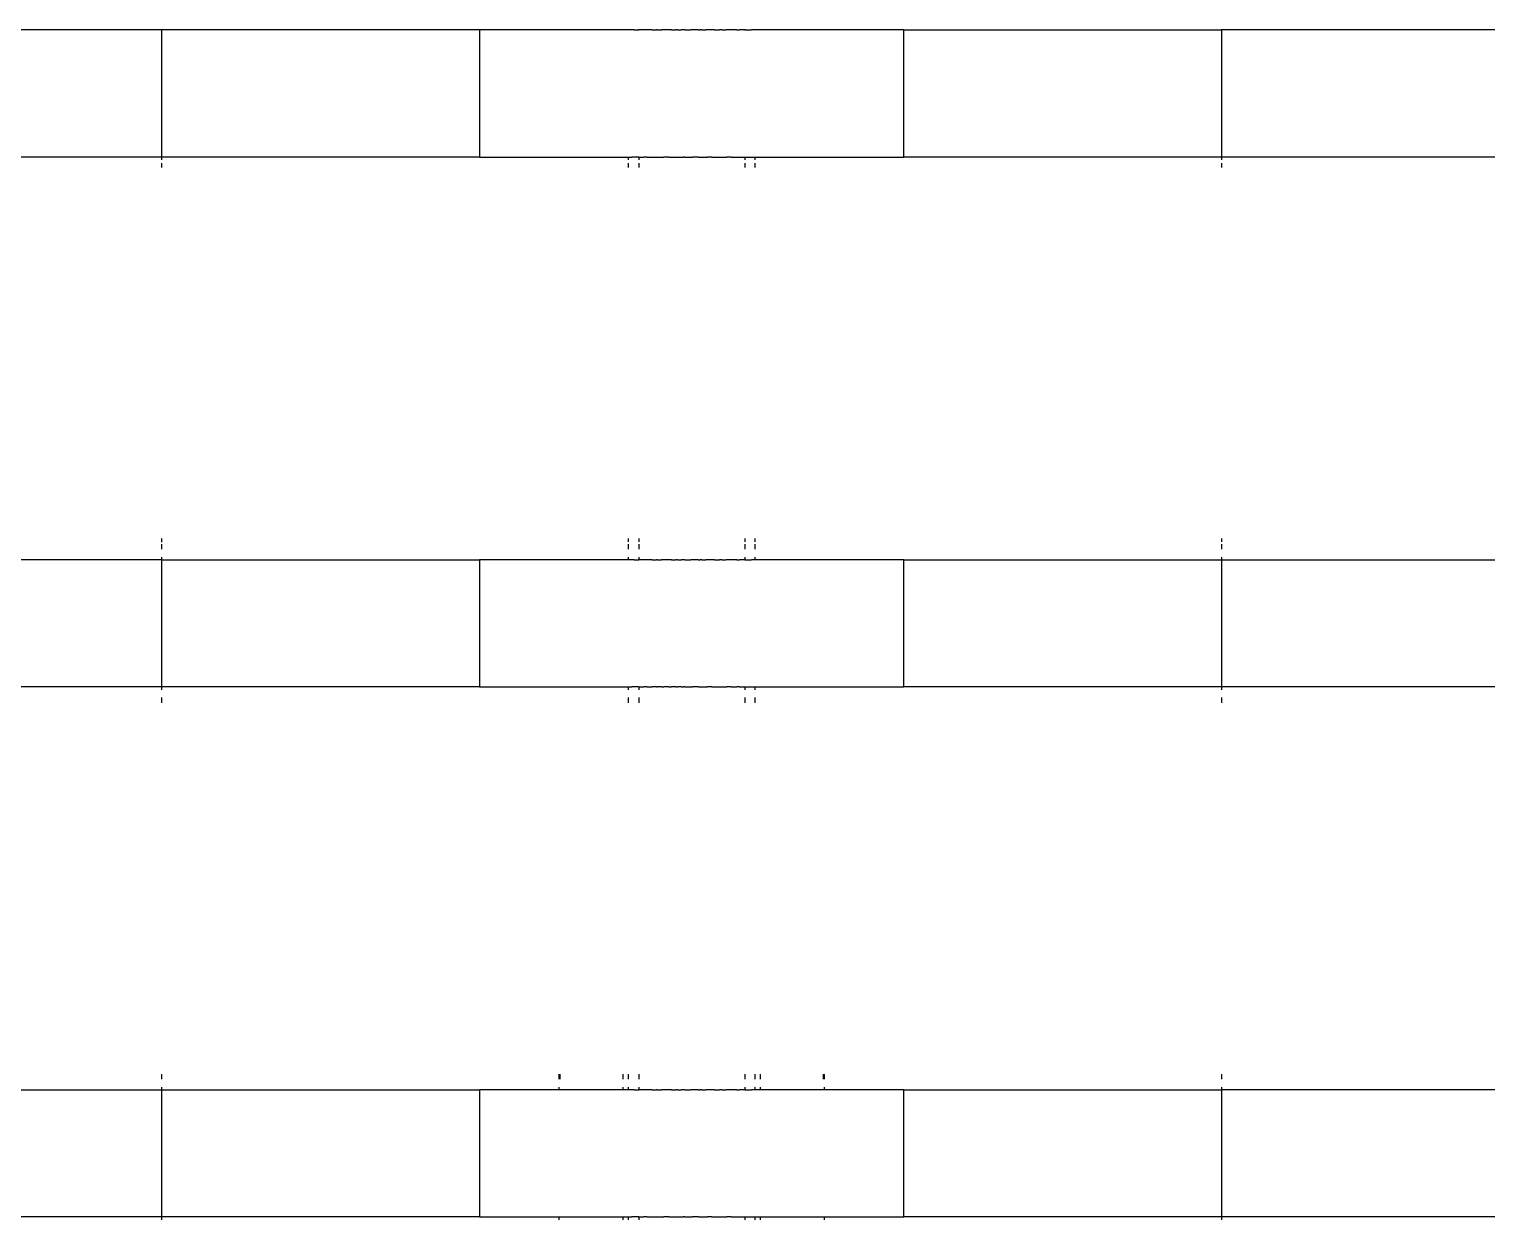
# Model space of a CAD drawing. Header units: millimetres. Extents: x 21 to 5427, y 20 to 4028.
# Drawn here: x 1392.9 to 1530.4, y 2822.3 to 2934.7 of the extents above; entities that cross this region are included whole.
import ezdxf

# ---------------------------------------------------------------- set-up
doc = ezdxf.new("R2010")
doc.units = ezdxf.units.MM

msp = doc.modelspace()

# ---------------------------------------------------------------- linework, layer by layer
for p, q in [((1405.38, 2934.59), (1365.38, 2934.59)), ((1405.38, 2934.65), (1405.38, 2934.62)), ((1405.38, 2934.62), (1405.38, 2934.59)), ((1405.38, 2934.59), (1405.38, 2922.59)), ((1435.38, 2934.59), (1405.38, 2934.59)), ((1435.38, 2934.59), (1435.38, 2922.59)), ((1435.47, 2934.59), (1435.38, 2934.59)), ((1435.59, 2934.59), (1435.47, 2934.59)), ((1435.74, 2934.59), (1435.59, 2934.59)), ((1435.95, 2934.59), (1435.74, 2934.59)), ((1436.19, 2934.59), (1435.95, 2934.59)), ((1436.48, 2934.59), (1436.19, 2934.59)), ((1436.82, 2934.59), (1436.48, 2934.59)), ((1437.19, 2934.59), (1436.82, 2934.59)), ((1437.61, 2934.59), (1437.19, 2934.59)), ((1438.06, 2934.59), (1437.61, 2934.59)), ((1438.56, 2934.59), (1438.06, 2934.59)), ((1439.09, 2934.59), (1438.56, 2934.59)), ((1439.66, 2934.59), (1439.09, 2934.59)), ((1440.27, 2934.59), (1439.66, 2934.59)), ((1440.91, 2934.59), (1440.27, 2934.59)), ((1441.58, 2934.59), (1440.91, 2934.59)), ((1442.29, 2934.59), (1441.58, 2934.59)), ((1443.02, 2934.59), (1442.29, 2934.59)), ((1443.78, 2934.59), (1443.02, 2934.59)), ((1444.57, 2934.59), (1443.78, 2934.59)), ((1445.38, 2934.59), (1444.57, 2934.59)), ((1446.22, 2934.59), (1445.38, 2934.59)), ((1447.07, 2934.59), (1446.22, 2934.59)), ((1447.95, 2934.59), (1447.07, 2934.59)), ((1448.84, 2934.59), (1447.95, 2934.59)), ((1449.38, 2934.59), (1448.84, 2934.59)), ((1449.38, 2934.59), (1449.38, 2934.65)), ((1449.75, 2934.59), (1449.38, 2934.59)), ((1449.97, 2934.59), (1449.75, 2934.59)), ((1449.97, 2934.59), (1450.38, 2934.59)), ((1450.38, 2934.65), (1450.38, 2934.59)), ((1450.43, 2934.59), (1450.38, 2934.59)), ((1450.57, 2934.59), (1450.43, 2934.59)), ((1450.61, 2934.59), (1450.57, 2934.59)), ((1450.66, 2934.59), (1450.61, 2934.59)), ((1450.8, 2934.59), (1450.66, 2934.59)), ((1450.87, 2934.59), (1450.8, 2934.59)), ((1451.14, 2934.59), (1450.87, 2934.59)), ((1451.24, 2934.59), (1451.14, 2934.59)), ((1451.56, 2934.59), (1451.24, 2934.59)), ((1451.58, 2934.59), (1451.56, 2934.59)), ((1451.65, 2934.59), (1451.58, 2934.59)), ((1451.65, 2934.59), (1452.05, 2934.59)), ((1452.16, 2934.59), (1452.05, 2934.59)), ((1452.16, 2934.59), (1452.54, 2934.59)), ((1452.62, 2934.59), (1452.54, 2934.59)), ((1452.74, 2934.59), (1452.62, 2934.59)), ((1453.22, 2934.59), (1452.74, 2934.59)), ((1453.37, 2934.59), (1453.22, 2934.59)), ((1453.48, 2934.59), (1453.37, 2934.59)), ((1453.48, 2934.59), (1453.9, 2934.59)), ((1454.05, 2934.59), (1453.9, 2934.59)), ((1454.05, 2934.59), (1454.43, 2934.59)), ((1454.6, 2934.59), (1454.43, 2934.59)), ((1454.74, 2934.59), (1454.6, 2934.59)), ((1454.74, 2934.59), (1455.31, 2934.59)), ((1455.38, 2934.59), (1455.31, 2934.59)), ((1455.46, 2934.59), (1455.38, 2934.59)), ((1456.02, 2934.59), (1455.46, 2934.59)), ((1456.02, 2934.59), (1456.17, 2934.59)), ((1456.33, 2934.59), (1456.17, 2934.59)), ((1456.33, 2934.59), (1456.72, 2934.59)), ((1456.86, 2934.59), (1456.72, 2934.59)), ((1457.28, 2934.59), (1456.86, 2934.59)), ((1457.39, 2934.59), (1457.28, 2934.59)), ((1457.54, 2934.59), (1457.39, 2934.59)), ((1457.54, 2934.59), (1458.02, 2934.59)), ((1458.15, 2934.59), (1458.02, 2934.59)), ((1458.23, 2934.59), (1458.15, 2934.59)), ((1458.23, 2934.59), (1458.6, 2934.59)), ((1458.71, 2934.59), (1458.6, 2934.59)), ((1459.11, 2934.59), (1458.71, 2934.59)), ((1459.18, 2934.59), (1459.11, 2934.59)), ((1459.21, 2934.59), (1459.18, 2934.59)), ((1459.53, 2934.59), (1459.21, 2934.59)), ((1459.63, 2934.59), (1459.53, 2934.59)), ((1459.63, 2934.59), (1459.9, 2934.59)), ((1459.96, 2934.59), (1459.9, 2934.59)), ((1460.1, 2934.59), (1459.96, 2934.59)), ((1460.16, 2934.59), (1460.1, 2934.59)), ((1460.2, 2934.59), (1460.16, 2934.59)), ((1460.34, 2934.59), (1460.2, 2934.59)), ((1460.38, 2934.59), (1460.34, 2934.59)), ((1460.38, 2934.65), (1460.38, 2934.59)), ((1460.38, 2934.59), (1460.79, 2934.59)), ((1460.79, 2934.59), (1461.02, 2934.59)), ((1461.38, 2934.59), (1461.02, 2934.59)), ((1461.38, 2934.65), (1461.38, 2934.59)), ((1461.92, 2934.59), (1461.38, 2934.59)), ((1462.82, 2934.59), (1461.92, 2934.59)), ((1463.69, 2934.59), (1462.82, 2934.59)), ((1464.55, 2934.59), (1463.69, 2934.59)), ((1465.38, 2934.59), (1464.55, 2934.59)), ((1466.2, 2934.59), (1465.38, 2934.59)), ((1466.98, 2934.59), (1466.2, 2934.59)), ((1467.75, 2934.59), (1466.98, 2934.59)), ((1468.48, 2934.59), (1467.75, 2934.59)), ((1469.18, 2934.59), (1468.48, 2934.59)), ((1469.86, 2934.59), (1469.18, 2934.59)), ((1470.5, 2934.59), (1469.86, 2934.59)), ((1471.1, 2934.59), (1470.5, 2934.59)), ((1471.67, 2934.59), (1471.1, 2934.59)), ((1472.21, 2934.59), (1471.67, 2934.59)), ((1472.7, 2934.59), (1472.21, 2934.59)), ((1473.16, 2934.59), (1472.7, 2934.59)), ((1473.58, 2934.59), (1473.16, 2934.59)), ((1473.95, 2934.59), (1473.58, 2934.59)), ((1474.28, 2934.59), (1473.95, 2934.59)), ((1474.57, 2934.59), (1474.28, 2934.59)), ((1474.82, 2934.59), (1474.57, 2934.59)), ((1475.02, 2934.59), (1474.82, 2934.59)), ((1475.18, 2934.59), (1475.02, 2934.59)), ((1475.29, 2934.59), (1475.18, 2934.59)), ((1475.38, 2934.59), (1475.29, 2934.59)), ((1475.38, 2922.59), (1475.38, 2934.59)), ((1475.38, 2934.59), (1505.38, 2934.59)), ((1505.38, 2934.59), (1505.38, 2934.65)), ((1505.38, 2922.59), (1505.38, 2934.59)), ((1545.38, 2934.59), (1505.38, 2934.59)), ((1405.38, 2922.59), (1365.38, 2922.59)), ((1405.38, 2922.59), (1405.38, 2922.55)), ((1435.38, 2922.59), (1405.38, 2922.59)), ((1405.38, 2922.55), (1405.38, 2922.32)), ((1405.38, 2922), (1405.38, 2921.59)), ((1435.38, 2922.59), (1435.47, 2922.59)), ((1435.47, 2922.59), (1435.59, 2922.59)), ((1435.59, 2922.59), (1435.74, 2922.59)), ((1435.74, 2922.59), (1435.95, 2922.59)), ((1435.95, 2922.59), (1436.19, 2922.59)), ((1436.19, 2922.59), (1436.48, 2922.59)), ((1436.48, 2922.59), (1436.82, 2922.59)), ((1436.82, 2922.59), (1437.19, 2922.59)), ((1437.19, 2922.59), (1437.61, 2922.59)), ((1437.61, 2922.59), (1438.06, 2922.59)), ((1438.06, 2922.59), (1438.56, 2922.59)), ((1438.56, 2922.59), (1439.09, 2922.59)), ((1439.09, 2922.59), (1439.66, 2922.59)), ((1439.66, 2922.59), (1440.27, 2922.59)), ((1440.27, 2922.59), (1440.91, 2922.59)), ((1440.91, 2922.59), (1441.58, 2922.59)), ((1441.58, 2922.59), (1442.29, 2922.59)), ((1442.29, 2922.59), (1443.02, 2922.59)), ((1443.02, 2922.59), (1443.78, 2922.59)), ((1443.78, 2922.59), (1444.57, 2922.59)), ((1444.57, 2922.59), (1445.38, 2922.59)), ((1445.38, 2922.59), (1446.22, 2922.59)), ((1446.22, 2922.59), (1447.07, 2922.59)), ((1447.07, 2922.59), (1447.95, 2922.59)), ((1447.95, 2922.59), (1448.84, 2922.59)), ((1448.84, 2922.59), (1449.38, 2922.59)), ((1449.38, 2922.59), (1449.75, 2922.59)), ((1449.38, 2922.59), (1449.38, 2922.55)), ((1449.38, 2922.55), (1449.38, 2922.32)), ((1449.38, 2922), (1449.38, 2921.59)), ((1449.97, 2922.59), (1449.75, 2922.59)), ((1450.38, 2922.59), (1449.97, 2922.59)), ((1450.38, 2922.59), (1450.43, 2922.59)), ((1450.38, 2922.59), (1450.38, 2922.55)), ((1450.38, 2922.55), (1450.38, 2922.32)), ((1450.38, 2922), (1450.38, 2921.59)), ((1450.43, 2922.59), (1450.57, 2922.59)), ((1450.57, 2922.59), (1450.61, 2922.59)), ((1450.61, 2922.59), (1450.66, 2922.59)), ((1450.66, 2922.59), (1450.8, 2922.59)), ((1450.8, 2922.59), (1450.87, 2922.59)), ((1451.14, 2922.59), (1450.87, 2922.59)), ((1451.14, 2922.59), (1451.24, 2922.59)), ((1451.24, 2922.59), (1451.56, 2922.59)), ((1451.56, 2922.59), (1451.58, 2922.59)), ((1451.58, 2922.59), (1451.65, 2922.59)), ((1451.65, 2922.59), (1452.05, 2922.59)), ((1452.05, 2922.59), (1452.16, 2922.59)), ((1452.16, 2922.59), (1452.54, 2922.59)), ((1452.54, 2922.59), (1452.62, 2922.59)), ((1452.62, 2922.59), (1452.74, 2922.59)), ((1453.22, 2922.59), (1452.74, 2922.59)), ((1453.22, 2922.59), (1453.37, 2922.59)), ((1453.37, 2922.59), (1453.48, 2922.59)), ((1453.48, 2922.59), (1453.9, 2922.59)), ((1453.9, 2922.59), (1454.05, 2922.59)), ((1454.05, 2922.59), (1454.43, 2922.59)), ((1454.43, 2922.59), (1454.6, 2922.59)), ((1454.74, 2922.59), (1454.6, 2922.59)), ((1454.74, 2922.59), (1455.31, 2922.59)), ((1455.31, 2922.59), (1455.38, 2922.59)), ((1455.38, 2922.59), (1455.46, 2922.59)), ((1456.02, 2922.59), (1455.46, 2922.59)), ((1456.02, 2922.59), (1456.17, 2922.59)), ((1456.17, 2922.59), (1456.33, 2922.59)), ((1456.33, 2922.59), (1456.72, 2922.59)), ((1456.72, 2922.59), (1456.86, 2922.59)), ((1457.28, 2922.59), (1456.86, 2922.59)), ((1457.28, 2922.59), (1457.39, 2922.59)), ((1457.39, 2922.59), (1457.54, 2922.59)), ((1457.54, 2922.59), (1458.02, 2922.59)), ((1458.02, 2922.59), (1458.15, 2922.59)), ((1458.15, 2922.59), (1458.23, 2922.59)), ((1458.23, 2922.59), (1458.6, 2922.59)), ((1458.6, 2922.59), (1458.71, 2922.59)), ((1459.11, 2922.59), (1458.71, 2922.59)), ((1459.11, 2922.59), (1459.18, 2922.59)), ((1459.18, 2922.59), (1459.21, 2922.59)), ((1459.21, 2922.59), (1459.53, 2922.59)), ((1459.53, 2922.59), (1459.63, 2922.59)), ((1459.63, 2922.59), (1459.9, 2922.59)), ((1459.9, 2922.59), (1459.96, 2922.59)), ((1459.96, 2922.59), (1460.1, 2922.59)), ((1460.1, 2922.59), (1460.16, 2922.59)), ((1460.16, 2922.59), (1460.2, 2922.59)), ((1460.2, 2922.59), (1460.34, 2922.59)), ((1460.34, 2922.59), (1460.38, 2922.59)), ((1460.38, 2922.59), (1460.38, 2922.55)), ((1460.38, 2922.59), (1460.79, 2922.59)), ((1460.38, 2922.55), (1460.38, 2922.32)), ((1460.38, 2922), (1460.38, 2921.59)), ((1460.79, 2922.59), (1461.02, 2922.59)), ((1461.02, 2922.59), (1461.38, 2922.59)), ((1461.38, 2922.59), (1461.92, 2922.59)), ((1461.38, 2922.55), (1461.38, 2922.59)), ((1461.38, 2922.32), (1461.38, 2922.55)), ((1461.38, 2921.59), (1461.38, 2922)), ((1461.92, 2922.59), (1462.82, 2922.59)), ((1462.82, 2922.59), (1463.69, 2922.59)), ((1463.69, 2922.59), (1464.55, 2922.59)), ((1464.55, 2922.59), (1465.38, 2922.59)), ((1465.38, 2922.59), (1466.2, 2922.59)), ((1466.2, 2922.59), (1466.98, 2922.59)), ((1466.98, 2922.59), (1467.75, 2922.59)), ((1467.75, 2922.59), (1468.48, 2922.59)), ((1468.48, 2922.59), (1469.18, 2922.59)), ((1469.18, 2922.59), (1469.86, 2922.59)), ((1469.86, 2922.59), (1470.5, 2922.59)), ((1470.5, 2922.59), (1471.1, 2922.59)), ((1471.1, 2922.59), (1471.67, 2922.59)), ((1471.67, 2922.59), (1472.21, 2922.59)), ((1472.21, 2922.59), (1472.7, 2922.59)), ((1472.7, 2922.59), (1473.16, 2922.59)), ((1473.16, 2922.59), (1473.58, 2922.59)), ((1473.58, 2922.59), (1473.95, 2922.59)), ((1473.95, 2922.59), (1474.28, 2922.59)), ((1474.28, 2922.59), (1474.57, 2922.59)), ((1474.57, 2922.59), (1474.82, 2922.59)), ((1474.82, 2922.59), (1475.02, 2922.59)), ((1475.02, 2922.59), (1475.18, 2922.59)), ((1475.18, 2922.59), (1475.29, 2922.59)), ((1475.29, 2922.59), (1475.38, 2922.59)), ((1505.38, 2922.59), (1475.38, 2922.59)), ((1505.38, 2922.55), (1505.38, 2922.59)), ((1545.38, 2922.59), (1505.38, 2922.59)), ((1505.38, 2922.32), (1505.38, 2922.55)), ((1505.38, 2921.59), (1505.38, 2922)), ((1405.38, 2886.59), (1405.38, 2886.25)), ((1449.38, 2886.59), (1449.38, 2886.27)), ((1450.38, 2886.59), (1450.38, 2886.27)), ((1460.38, 2886.59), (1460.38, 2886.27)), ((1461.38, 2886.27), (1461.38, 2886.59)), ((1505.38, 2886.29), (1505.38, 2886.59)), ((1405.38, 2886.07), (1405.38, 2885.59)), ((1405.38, 2884.85), (1405.38, 2884.65)), ((1449.38, 2886.07), (1449.38, 2885.59)), ((1449.38, 2884.85), (1449.38, 2884.65)), ((1450.38, 2886.07), (1450.38, 2885.59)), ((1450.38, 2884.85), (1450.38, 2884.65)), ((1460.38, 2886.07), (1460.38, 2885.59)), ((1460.38, 2884.85), (1460.38, 2884.65)), ((1461.38, 2885.59), (1461.38, 2886.07)), ((1461.38, 2884.65), (1461.38, 2884.85)), ((1505.38, 2885.59), (1505.38, 2886.07)), ((1505.38, 2884.65), (1505.38, 2884.85)), ((1405.38, 2884.59), (1365.38, 2884.59)), ((1405.38, 2884.65), (1405.38, 2884.62)), ((1405.38, 2884.62), (1405.38, 2884.59)), ((1405.38, 2884.59), (1405.38, 2872.59)), ((1405.38, 2884.59), (1435.38, 2884.59)), ((1435.38, 2884.59), (1435.38, 2872.59)), ((1435.47, 2884.59), (1435.38, 2884.59)), ((1435.59, 2884.59), (1435.47, 2884.59)), ((1435.74, 2884.59), (1435.59, 2884.59)), ((1435.95, 2884.59), (1435.74, 2884.59)), ((1436.19, 2884.59), (1435.95, 2884.59)), ((1436.48, 2884.59), (1436.19, 2884.59)), ((1436.82, 2884.59), (1436.48, 2884.59)), ((1437.19, 2884.59), (1436.82, 2884.59)), ((1437.61, 2884.59), (1437.19, 2884.59)), ((1438.06, 2884.59), (1437.61, 2884.59)), ((1438.56, 2884.59), (1438.06, 2884.59)), ((1439.09, 2884.59), (1438.56, 2884.59)), ((1439.66, 2884.59), (1439.09, 2884.59)), ((1440.27, 2884.59), (1439.66, 2884.59)), ((1440.91, 2884.59), (1440.27, 2884.59)), ((1441.58, 2884.59), (1440.91, 2884.59)), ((1442.29, 2884.59), (1441.58, 2884.59)), ((1443.02, 2884.59), (1442.29, 2884.59)), ((1443.78, 2884.59), (1443.02, 2884.59)), ((1444.57, 2884.59), (1443.78, 2884.59)), ((1445.38, 2884.59), (1444.57, 2884.59)), ((1446.22, 2884.59), (1445.38, 2884.59)), ((1447.07, 2884.59), (1446.22, 2884.59)), ((1447.95, 2884.59), (1447.07, 2884.59)), ((1448.84, 2884.59), (1447.95, 2884.59)), ((1449.38, 2884.59), (1448.84, 2884.59)), ((1449.38, 2884.65), (1449.38, 2884.62)), ((1449.38, 2884.62), (1449.38, 2884.59)), ((1449.75, 2884.59), (1449.38, 2884.59)), ((1449.97, 2884.59), (1449.75, 2884.59)), ((1449.97, 2884.59), (1450.38, 2884.59)), ((1450.38, 2884.65), (1450.38, 2884.62)), ((1450.38, 2884.62), (1450.38, 2884.59)), ((1450.43, 2884.59), (1450.38, 2884.59)), ((1450.57, 2884.59), (1450.43, 2884.59)), ((1450.61, 2884.59), (1450.57, 2884.59)), ((1450.66, 2884.59), (1450.61, 2884.59)), ((1450.8, 2884.59), (1450.66, 2884.59)), ((1450.87, 2884.59), (1450.8, 2884.59)), ((1451.14, 2884.59), (1450.87, 2884.59)), ((1451.24, 2884.59), (1451.14, 2884.59)), ((1451.56, 2884.59), (1451.24, 2884.59)), ((1451.58, 2884.59), (1451.56, 2884.59)), ((1451.65, 2884.59), (1451.58, 2884.59)), ((1451.65, 2884.59), (1452.05, 2884.59)), ((1452.16, 2884.59), (1452.05, 2884.59)), ((1452.16, 2884.59), (1452.54, 2884.59)), ((1452.62, 2884.59), (1452.54, 2884.59)), ((1452.74, 2884.59), (1452.62, 2884.59)), ((1453.22, 2884.59), (1452.74, 2884.59)), ((1453.37, 2884.59), (1453.22, 2884.59)), ((1453.48, 2884.59), (1453.37, 2884.59)), ((1453.48, 2884.59), (1453.9, 2884.59)), ((1454.05, 2884.59), (1453.9, 2884.59)), ((1454.05, 2884.59), (1454.43, 2884.59)), ((1454.6, 2884.59), (1454.43, 2884.59)), ((1454.74, 2884.59), (1454.6, 2884.59)), ((1454.74, 2884.59), (1455.31, 2884.59)), ((1455.38, 2884.59), (1455.31, 2884.59)), ((1455.46, 2884.59), (1455.38, 2884.59)), ((1456.02, 2884.59), (1455.46, 2884.59)), ((1456.02, 2884.59), (1456.17, 2884.59)), ((1456.33, 2884.59), (1456.17, 2884.59)), ((1456.33, 2884.59), (1456.72, 2884.59)), ((1456.86, 2884.59), (1456.72, 2884.59)), ((1457.28, 2884.59), (1456.86, 2884.59)), ((1457.39, 2884.59), (1457.28, 2884.59)), ((1457.54, 2884.59), (1457.39, 2884.59)), ((1457.54, 2884.59), (1458.02, 2884.59)), ((1458.15, 2884.59), (1458.02, 2884.59)), ((1458.23, 2884.59), (1458.15, 2884.59)), ((1458.23, 2884.59), (1458.6, 2884.59)), ((1458.71, 2884.59), (1458.6, 2884.59)), ((1459.11, 2884.59), (1458.71, 2884.59)), ((1459.18, 2884.59), (1459.11, 2884.59)), ((1459.21, 2884.59), (1459.18, 2884.59)), ((1459.53, 2884.59), (1459.21, 2884.59)), ((1459.63, 2884.59), (1459.53, 2884.59)), ((1459.63, 2884.59), (1459.9, 2884.59)), ((1459.96, 2884.59), (1459.9, 2884.59)), ((1460.1, 2884.59), (1459.96, 2884.59)), ((1460.16, 2884.59), (1460.1, 2884.59)), ((1460.2, 2884.59), (1460.16, 2884.59)), ((1460.34, 2884.59), (1460.2, 2884.59)), ((1460.38, 2884.59), (1460.34, 2884.59)), ((1460.38, 2884.65), (1460.38, 2884.62)), ((1460.38, 2884.62), (1460.38, 2884.59)), ((1460.38, 2884.59), (1460.79, 2884.59)), ((1460.79, 2884.59), (1461.02, 2884.59)), ((1461.38, 2884.59), (1461.02, 2884.59)), ((1461.38, 2884.62), (1461.38, 2884.65)), ((1461.38, 2884.59), (1461.38, 2884.62)), ((1461.92, 2884.59), (1461.38, 2884.59)), ((1462.82, 2884.59), (1461.92, 2884.59)), ((1463.69, 2884.59), (1462.82, 2884.59)), ((1464.55, 2884.59), (1463.69, 2884.59)), ((1465.38, 2884.59), (1464.55, 2884.59)), ((1466.2, 2884.59), (1465.38, 2884.59)), ((1466.98, 2884.59), (1466.2, 2884.59)), ((1467.75, 2884.59), (1466.98, 2884.59)), ((1468.48, 2884.59), (1467.75, 2884.59)), ((1469.18, 2884.59), (1468.48, 2884.59)), ((1469.86, 2884.59), (1469.18, 2884.59)), ((1470.5, 2884.59), (1469.86, 2884.59)), ((1471.1, 2884.59), (1470.5, 2884.59)), ((1471.67, 2884.59), (1471.1, 2884.59)), ((1472.21, 2884.59), (1471.67, 2884.59)), ((1472.7, 2884.59), (1472.21, 2884.59)), ((1473.16, 2884.59), (1472.7, 2884.59)), ((1473.58, 2884.59), (1473.16, 2884.59)), ((1473.95, 2884.59), (1473.58, 2884.59)), ((1474.28, 2884.59), (1473.95, 2884.59)), ((1474.57, 2884.59), (1474.28, 2884.59)), ((1474.82, 2884.59), (1474.57, 2884.59)), ((1475.02, 2884.59), (1474.82, 2884.59)), ((1475.18, 2884.59), (1475.02, 2884.59)), ((1475.29, 2884.59), (1475.18, 2884.59)), ((1475.38, 2884.59), (1475.29, 2884.59)), ((1475.38, 2872.59), (1475.38, 2884.59)), ((1475.38, 2884.59), (1505.38, 2884.59)), ((1505.38, 2884.62), (1505.38, 2884.65)), ((1505.38, 2884.59), (1505.38, 2884.62)), ((1505.38, 2872.59), (1505.38, 2884.59)), ((1505.38, 2884.59), (1535.94, 2884.59)), ((1405.38, 2872.59), (1365.38, 2872.59)), ((1405.38, 2872.59), (1405.38, 2872.52)), ((1435.38, 2872.59), (1405.38, 2872.59)), ((1405.38, 2872.52), (1405.38, 2872.32)), ((1435.38, 2872.59), (1435.47, 2872.59)), ((1435.47, 2872.59), (1435.59, 2872.59)), ((1435.59, 2872.59), (1435.74, 2872.59)), ((1435.74, 2872.59), (1435.95, 2872.59)), ((1435.95, 2872.59), (1436.19, 2872.59)), ((1436.19, 2872.59), (1436.48, 2872.59)), ((1436.48, 2872.59), (1436.82, 2872.59)), ((1436.82, 2872.59), (1437.19, 2872.59)), ((1437.19, 2872.59), (1437.61, 2872.59)), ((1437.61, 2872.59), (1438.06, 2872.59)), ((1438.06, 2872.59), (1438.56, 2872.59)), ((1438.56, 2872.59), (1439.09, 2872.59)), ((1439.09, 2872.59), (1439.66, 2872.59)), ((1439.66, 2872.59), (1440.27, 2872.59)), ((1440.27, 2872.59), (1440.91, 2872.59)), ((1440.91, 2872.59), (1441.58, 2872.59)), ((1441.58, 2872.59), (1442.29, 2872.59)), ((1442.29, 2872.59), (1443.02, 2872.59)), ((1443.02, 2872.59), (1443.78, 2872.59)), ((1443.78, 2872.59), (1444.57, 2872.59)), ((1444.57, 2872.59), (1445.38, 2872.59)), ((1445.38, 2872.59), (1446.22, 2872.59)), ((1446.22, 2872.59), (1447.07, 2872.59)), ((1447.07, 2872.59), (1447.95, 2872.59)), ((1447.95, 2872.59), (1448.84, 2872.59)), ((1448.84, 2872.59), (1449.38, 2872.59)), ((1449.38, 2872.59), (1449.75, 2872.59)), ((1449.38, 2872.59), (1449.38, 2872.52)), ((1449.38, 2872.52), (1449.38, 2872.32)), ((1449.97, 2872.59), (1449.75, 2872.59)), ((1450.38, 2872.59), (1449.97, 2872.59)), ((1450.38, 2872.59), (1450.43, 2872.59)), ((1450.38, 2872.59), (1450.38, 2872.52)), ((1450.38, 2872.52), (1450.38, 2872.32)), ((1450.43, 2872.59), (1450.57, 2872.59)), ((1450.57, 2872.59), (1450.61, 2872.59)), ((1450.61, 2872.59), (1450.66, 2872.59)), ((1450.66, 2872.59), (1450.8, 2872.59)), ((1450.8, 2872.59), (1450.87, 2872.59)), ((1451.14, 2872.59), (1450.87, 2872.59)), ((1451.14, 2872.59), (1451.24, 2872.59)), ((1451.24, 2872.59), (1451.56, 2872.59)), ((1451.56, 2872.59), (1451.58, 2872.59)), ((1451.58, 2872.59), (1451.65, 2872.59)), ((1452.05, 2872.59), (1451.65, 2872.59)), ((1452.05, 2872.59), (1452.16, 2872.59)), ((1452.54, 2872.59), (1452.16, 2872.59)), ((1452.54, 2872.59), (1452.62, 2872.59)), ((1452.62, 2872.59), (1452.74, 2872.59)), ((1453.22, 2872.59), (1452.74, 2872.59)), ((1453.22, 2872.59), (1453.37, 2872.59)), ((1453.37, 2872.59), (1453.48, 2872.59)), ((1453.9, 2872.59), (1453.48, 2872.59)), ((1453.9, 2872.59), (1454.05, 2872.59)), ((1454.43, 2872.59), (1454.05, 2872.59)), ((1454.43, 2872.59), (1454.6, 2872.59)), ((1454.74, 2872.59), (1454.6, 2872.59)), ((1454.74, 2872.59), (1455.31, 2872.59)), ((1455.31, 2872.59), (1455.38, 2872.59)), ((1455.38, 2872.59), (1455.46, 2872.59)), ((1456.02, 2872.59), (1455.46, 2872.59)), ((1456.02, 2872.59), (1456.17, 2872.59)), ((1456.17, 2872.59), (1456.33, 2872.59)), ((1456.33, 2872.59), (1456.72, 2872.59)), ((1456.72, 2872.59), (1456.86, 2872.59)), ((1457.28, 2872.59), (1456.86, 2872.59)), ((1457.28, 2872.59), (1457.39, 2872.59)), ((1457.39, 2872.59), (1457.54, 2872.59)), ((1457.54, 2872.59), (1458.02, 2872.59)), ((1458.02, 2872.59), (1458.15, 2872.59)), ((1458.15, 2872.59), (1458.23, 2872.59)), ((1458.23, 2872.59), (1458.6, 2872.59)), ((1458.6, 2872.59), (1458.71, 2872.59)), ((1459.11, 2872.59), (1458.71, 2872.59)), ((1459.11, 2872.59), (1459.18, 2872.59)), ((1459.18, 2872.59), (1459.21, 2872.59)), ((1459.21, 2872.59), (1459.53, 2872.59)), ((1459.53, 2872.59), (1459.63, 2872.59)), ((1459.9, 2872.59), (1459.63, 2872.59)), ((1459.9, 2872.59), (1459.96, 2872.59)), ((1459.96, 2872.59), (1460.1, 2872.59)), ((1460.1, 2872.59), (1460.16, 2872.59)), ((1460.16, 2872.59), (1460.2, 2872.59)), ((1460.2, 2872.59), (1460.34, 2872.59)), ((1460.34, 2872.59), (1460.38, 2872.59)), ((1460.38, 2872.59), (1460.38, 2872.52)), ((1460.38, 2872.59), (1460.79, 2872.59)), ((1460.38, 2872.52), (1460.38, 2872.32)), ((1460.79, 2872.59), (1461.02, 2872.59)), ((1461.02, 2872.59), (1461.38, 2872.59)), ((1461.38, 2872.59), (1461.92, 2872.59)), ((1461.38, 2872.52), (1461.38, 2872.59)), ((1461.38, 2872.32), (1461.38, 2872.52)), ((1461.92, 2872.59), (1462.82, 2872.59)), ((1462.82, 2872.59), (1463.69, 2872.59)), ((1463.69, 2872.59), (1464.55, 2872.59)), ((1464.55, 2872.59), (1465.38, 2872.59)), ((1465.38, 2872.59), (1466.2, 2872.59)), ((1466.2, 2872.59), (1466.98, 2872.59)), ((1466.98, 2872.59), (1467.75, 2872.59)), ((1467.75, 2872.59), (1468.48, 2872.59)), ((1468.48, 2872.59), (1469.18, 2872.59)), ((1469.18, 2872.59), (1469.86, 2872.59)), ((1469.86, 2872.59), (1470.5, 2872.59)), ((1470.5, 2872.59), (1471.1, 2872.59)), ((1471.1, 2872.59), (1471.67, 2872.59)), ((1471.67, 2872.59), (1472.21, 2872.59)), ((1472.21, 2872.59), (1472.7, 2872.59)), ((1472.7, 2872.59), (1473.16, 2872.59)), ((1473.16, 2872.59), (1473.58, 2872.59)), ((1473.58, 2872.59), (1473.95, 2872.59)), ((1473.95, 2872.59), (1474.28, 2872.59)), ((1474.28, 2872.59), (1474.57, 2872.59)), ((1474.57, 2872.59), (1474.82, 2872.59)), ((1474.82, 2872.59), (1475.02, 2872.59)), ((1475.02, 2872.59), (1475.18, 2872.59)), ((1475.18, 2872.59), (1475.29, 2872.59)), ((1475.29, 2872.59), (1475.38, 2872.59)), ((1505.38, 2872.59), (1475.38, 2872.59)), ((1505.38, 2872.55), (1505.38, 2872.59)), ((1545.38, 2872.59), (1505.38, 2872.59)), ((1505.38, 2872.52), (1505.38, 2872.55)), ((1505.38, 2872.32), (1505.38, 2872.52)), ((1405.38, 2871.59), (1405.38, 2871.1)), ((1449.38, 2871.59), (1449.38, 2871.1)), ((1450.38, 2871.59), (1450.38, 2871.1)), ((1460.38, 2871.59), (1460.38, 2871.1)), ((1461.38, 2871.1), (1461.38, 2871.59)), ((1505.38, 2871.1), (1505.38, 2871.59)), ((1405.38, 2836.07), (1405.38, 2835.59)), ((1442.88, 2835.59), (1442.88, 2836.07)), ((1442.98, 2835.59), (1442.98, 2836.07)), ((1448.88, 2836.07), (1448.88, 2835.59)), ((1449.38, 2836.07), (1449.38, 2835.59)), ((1450.38, 2836.07), (1450.38, 2835.59)), ((1460.38, 2836.07), (1460.38, 2835.59)), ((1461.38, 2835.59), (1461.38, 2836.07)), ((1461.88, 2835.59), (1461.88, 2836.07)), ((1467.78, 2836.07), (1467.78, 2835.59)), ((1467.88, 2836.07), (1467.88, 2835.59)), ((1505.38, 2835.59), (1505.38, 2836.07)), ((1365.38, 2834.59), (1405.38, 2834.59)), ((1405.38, 2834.85), (1405.38, 2834.62)), ((1405.38, 2834.62), (1405.38, 2834.59)), ((1405.38, 2834.59), (1405.38, 2822.59)), ((1405.38, 2834.59), (1435.38, 2834.59)), ((1435.38, 2834.59), (1435.38, 2822.59)), ((1435.47, 2834.59), (1435.38, 2834.59)), ((1435.59, 2834.59), (1435.47, 2834.59)), ((1435.74, 2834.59), (1435.59, 2834.59)), ((1435.95, 2834.59), (1435.74, 2834.59)), ((1436.19, 2834.59), (1435.95, 2834.59)), ((1436.48, 2834.59), (1436.19, 2834.59)), ((1436.82, 2834.59), (1436.48, 2834.59)), ((1437.19, 2834.59), (1436.82, 2834.59)), ((1437.61, 2834.59), (1437.19, 2834.59)), ((1438.06, 2834.59), (1437.61, 2834.59)), ((1438.56, 2834.59), (1438.06, 2834.59)), ((1439.09, 2834.59), (1438.56, 2834.59)), ((1439.66, 2834.59), (1439.09, 2834.59)), ((1440.27, 2834.59), (1439.66, 2834.59)), ((1440.91, 2834.59), (1440.27, 2834.59)), ((1441.58, 2834.59), (1440.91, 2834.59)), ((1442.29, 2834.59), (1441.58, 2834.59)), ((1442.88, 2834.59), (1442.29, 2834.59)), ((1442.88, 2834.61), (1442.88, 2834.85)), ((1442.88, 2834.59), (1442.88, 2834.61)), ((1443.02, 2834.59), (1442.88, 2834.59)), ((1443.78, 2834.59), (1443.02, 2834.59)), ((1444.57, 2834.59), (1443.78, 2834.59)), ((1445.38, 2834.59), (1444.57, 2834.59)), ((1446.22, 2834.59), (1445.38, 2834.59)), ((1447.07, 2834.59), (1446.22, 2834.59)), ((1447.95, 2834.59), (1447.07, 2834.59)), ((1448.84, 2834.59), (1447.95, 2834.59)), ((1448.88, 2834.59), (1448.84, 2834.59)), ((1448.88, 2834.85), (1448.88, 2834.59)), ((1449.38, 2834.59), (1448.88, 2834.59)), ((1449.38, 2834.85), (1449.38, 2834.61)), ((1449.38, 2834.61), (1449.38, 2834.59)), ((1449.75, 2834.59), (1449.38, 2834.59)), ((1449.97, 2834.59), (1449.75, 2834.59)), ((1449.97, 2834.59), (1450.38, 2834.59)), ((1450.38, 2834.85), (1450.38, 2834.61)), ((1450.38, 2834.61), (1450.38, 2834.59)), ((1450.43, 2834.59), (1450.38, 2834.59)), ((1450.57, 2834.59), (1450.43, 2834.59)), ((1450.61, 2834.59), (1450.57, 2834.59)), ((1450.66, 2834.59), (1450.61, 2834.59)), ((1450.8, 2834.59), (1450.66, 2834.59)), ((1450.87, 2834.59), (1450.8, 2834.59)), ((1451.14, 2834.59), (1450.87, 2834.59)), ((1451.24, 2834.59), (1451.14, 2834.59)), ((1451.56, 2834.59), (1451.24, 2834.59)), ((1451.58, 2834.59), (1451.56, 2834.59)), ((1451.65, 2834.59), (1451.58, 2834.59)), ((1451.65, 2834.59), (1452.05, 2834.59)), ((1452.16, 2834.59), (1452.05, 2834.59)), ((1452.16, 2834.59), (1452.54, 2834.59)), ((1452.62, 2834.59), (1452.54, 2834.59)), ((1452.74, 2834.59), (1452.62, 2834.59)), ((1453.22, 2834.59), (1452.74, 2834.59)), ((1453.37, 2834.59), (1453.22, 2834.59)), ((1453.48, 2834.59), (1453.37, 2834.59)), ((1453.48, 2834.59), (1453.9, 2834.59)), ((1454.05, 2834.59), (1453.9, 2834.59)), ((1454.05, 2834.59), (1454.43, 2834.59)), ((1454.6, 2834.59), (1454.43, 2834.59)), ((1454.74, 2834.59), (1454.6, 2834.59)), ((1454.74, 2834.59), (1455.31, 2834.59)), ((1455.38, 2834.59), (1455.31, 2834.59)), ((1455.46, 2834.59), (1455.38, 2834.59)), ((1456.02, 2834.59), (1455.46, 2834.59)), ((1456.02, 2834.59), (1456.17, 2834.59)), ((1456.33, 2834.59), (1456.17, 2834.59)), ((1456.33, 2834.59), (1456.72, 2834.59)), ((1456.86, 2834.59), (1456.72, 2834.59)), ((1457.28, 2834.59), (1456.86, 2834.59)), ((1457.39, 2834.59), (1457.28, 2834.59)), ((1457.54, 2834.59), (1457.39, 2834.59)), ((1457.54, 2834.59), (1458.02, 2834.59)), ((1458.15, 2834.59), (1458.02, 2834.59)), ((1458.23, 2834.59), (1458.15, 2834.59)), ((1458.23, 2834.59), (1458.6, 2834.59)), ((1458.71, 2834.59), (1458.6, 2834.59)), ((1459.11, 2834.59), (1458.71, 2834.59)), ((1459.18, 2834.59), (1459.11, 2834.59)), ((1459.21, 2834.59), (1459.18, 2834.59)), ((1459.53, 2834.59), (1459.21, 2834.59)), ((1459.63, 2834.59), (1459.53, 2834.59)), ((1459.63, 2834.59), (1459.9, 2834.59)), ((1459.96, 2834.59), (1459.9, 2834.59)), ((1460.1, 2834.59), (1459.96, 2834.59)), ((1460.16, 2834.59), (1460.1, 2834.59)), ((1460.2, 2834.59), (1460.16, 2834.59)), ((1460.34, 2834.59), (1460.2, 2834.59)), ((1460.38, 2834.59), (1460.34, 2834.59)), ((1460.38, 2834.85), (1460.38, 2834.61)), ((1460.38, 2834.61), (1460.38, 2834.59)), ((1460.38, 2834.59), (1460.79, 2834.59)), ((1460.79, 2834.59), (1461.02, 2834.59)), ((1461.38, 2834.59), (1461.02, 2834.59)), ((1461.38, 2834.61), (1461.38, 2834.85)), ((1461.38, 2834.59), (1461.38, 2834.61)), ((1461.88, 2834.59), (1461.38, 2834.59)), ((1461.88, 2834.62), (1461.88, 2834.85)), ((1461.88, 2834.59), (1461.88, 2834.62)), ((1461.92, 2834.59), (1461.88, 2834.59)), ((1462.82, 2834.59), (1461.92, 2834.59)), ((1463.69, 2834.59), (1462.82, 2834.59)), ((1464.55, 2834.59), (1463.69, 2834.59)), ((1465.38, 2834.59), (1464.55, 2834.59)), ((1466.2, 2834.59), (1465.38, 2834.59)), ((1466.98, 2834.59), (1466.2, 2834.59)), ((1467.75, 2834.59), (1466.98, 2834.59)), ((1467.88, 2834.59), (1467.75, 2834.59)), ((1467.88, 2834.85), (1467.88, 2834.61)), ((1467.88, 2834.61), (1467.88, 2834.59)), ((1468.48, 2834.59), (1467.88, 2834.59)), ((1469.18, 2834.59), (1468.48, 2834.59)), ((1469.86, 2834.59), (1469.18, 2834.59)), ((1470.5, 2834.59), (1469.86, 2834.59)), ((1471.1, 2834.59), (1470.5, 2834.59)), ((1471.67, 2834.59), (1471.1, 2834.59)), ((1472.21, 2834.59), (1471.67, 2834.59)), ((1472.7, 2834.59), (1472.21, 2834.59)), ((1473.16, 2834.59), (1472.7, 2834.59)), ((1473.58, 2834.59), (1473.16, 2834.59)), ((1473.95, 2834.59), (1473.58, 2834.59)), ((1474.28, 2834.59), (1473.95, 2834.59)), ((1474.57, 2834.59), (1474.28, 2834.59)), ((1474.82, 2834.59), (1474.57, 2834.59)), ((1475.02, 2834.59), (1474.82, 2834.59)), ((1475.18, 2834.59), (1475.02, 2834.59)), ((1475.29, 2834.59), (1475.18, 2834.59)), ((1475.38, 2834.59), (1475.29, 2834.59)), ((1475.38, 2822.59), (1475.38, 2834.59)), ((1475.38, 2834.59), (1505.38, 2834.59)), ((1505.38, 2834.62), (1505.38, 2834.85)), ((1505.38, 2834.59), (1505.38, 2834.62)), ((1505.38, 2822.59), (1505.38, 2834.59)), ((1545.38, 2834.59), (1505.38, 2834.59)), ((1405.38, 2822.59), (1365.38, 2822.59)), ((1405.38, 2822.59), (1405.38, 2822.55)), ((1435.38, 2822.59), (1405.38, 2822.59)), ((1405.38, 2822.55), (1405.38, 2822.32)), ((1435.38, 2822.59), (1435.47, 2822.59)), ((1435.47, 2822.59), (1435.59, 2822.59)), ((1435.59, 2822.59), (1435.74, 2822.59)), ((1435.74, 2822.59), (1435.95, 2822.59)), ((1435.95, 2822.59), (1436.19, 2822.59)), ((1436.19, 2822.59), (1436.48, 2822.59)), ((1436.48, 2822.59), (1436.82, 2822.59)), ((1436.82, 2822.59), (1437.19, 2822.59)), ((1437.19, 2822.59), (1437.61, 2822.59)), ((1437.61, 2822.59), (1438.06, 2822.59)), ((1438.06, 2822.59), (1438.56, 2822.59)), ((1438.56, 2822.59), (1439.09, 2822.59)), ((1439.09, 2822.59), (1439.66, 2822.59)), ((1439.66, 2822.59), (1440.27, 2822.59)), ((1440.27, 2822.59), (1440.91, 2822.59)), ((1440.91, 2822.59), (1441.58, 2822.59)), ((1441.58, 2822.59), (1442.29, 2822.59)), ((1442.29, 2822.59), (1442.88, 2822.59)), ((1442.88, 2822.59), (1443.02, 2822.59)), ((1442.88, 2822.55), (1442.88, 2822.59)), ((1442.88, 2822.32), (1442.88, 2822.55)), ((1443.02, 2822.59), (1443.78, 2822.59)), ((1443.78, 2822.59), (1444.57, 2822.59)), ((1444.57, 2822.59), (1445.38, 2822.59)), ((1445.38, 2822.59), (1446.22, 2822.59)), ((1446.22, 2822.59), (1447.07, 2822.59)), ((1447.07, 2822.59), (1447.95, 2822.59)), ((1447.95, 2822.59), (1448.84, 2822.59)), ((1448.84, 2822.59), (1448.88, 2822.59)), ((1448.88, 2822.59), (1448.88, 2822.55)), ((1448.88, 2822.59), (1449.38, 2822.59)), ((1448.88, 2822.55), (1448.88, 2822.32)), ((1449.38, 2822.59), (1449.75, 2822.59)), ((1449.38, 2822.59), (1449.38, 2822.55)), ((1449.38, 2822.55), (1449.38, 2822.32)), ((1449.97, 2822.59), (1449.75, 2822.59)), ((1450.38, 2822.59), (1449.97, 2822.59)), ((1450.38, 2822.59), (1450.43, 2822.59)), ((1450.38, 2822.59), (1450.38, 2822.55)), ((1450.38, 2822.55), (1450.38, 2822.32)), ((1450.43, 2822.59), (1450.57, 2822.59)), ((1450.57, 2822.59), (1450.61, 2822.59)), ((1450.61, 2822.59), (1450.66, 2822.59)), ((1450.66, 2822.59), (1450.8, 2822.59)), ((1450.8, 2822.59), (1450.87, 2822.59)), ((1451.14, 2822.59), (1450.87, 2822.59)), ((1451.14, 2822.59), (1451.24, 2822.59)), ((1451.24, 2822.59), (1451.56, 2822.59)), ((1451.56, 2822.59), (1451.58, 2822.59)), ((1451.58, 2822.59), (1451.65, 2822.59)), ((1451.65, 2822.59), (1452.05, 2822.59)), ((1452.05, 2822.59), (1452.16, 2822.59)), ((1452.16, 2822.59), (1452.54, 2822.59)), ((1452.54, 2822.59), (1452.62, 2822.59)), ((1452.62, 2822.59), (1452.74, 2822.59)), ((1453.22, 2822.59), (1452.74, 2822.59)), ((1453.22, 2822.59), (1453.37, 2822.59)), ((1453.37, 2822.59), (1453.48, 2822.59)), ((1453.48, 2822.59), (1453.9, 2822.59)), ((1453.9, 2822.59), (1454.05, 2822.59)), ((1454.05, 2822.59), (1454.43, 2822.59)), ((1454.43, 2822.59), (1454.6, 2822.59)), ((1454.74, 2822.59), (1454.6, 2822.59)), ((1454.74, 2822.59), (1455.31, 2822.59)), ((1455.31, 2822.59), (1455.38, 2822.59)), ((1455.38, 2822.59), (1455.46, 2822.59)), ((1456.02, 2822.59), (1455.46, 2822.59)), ((1456.02, 2822.59), (1456.17, 2822.59)), ((1456.17, 2822.59), (1456.33, 2822.59)), ((1456.33, 2822.59), (1456.72, 2822.59)), ((1456.72, 2822.59), (1456.86, 2822.59)), ((1457.28, 2822.59), (1456.86, 2822.59)), ((1457.28, 2822.59), (1457.39, 2822.59)), ((1457.39, 2822.59), (1457.54, 2822.59)), ((1457.54, 2822.59), (1458.02, 2822.59)), ((1458.02, 2822.59), (1458.15, 2822.59)), ((1458.15, 2822.59), (1458.23, 2822.59)), ((1458.23, 2822.59), (1458.6, 2822.59)), ((1458.6, 2822.59), (1458.71, 2822.59)), ((1459.11, 2822.59), (1458.71, 2822.59)), ((1459.11, 2822.59), (1459.18, 2822.59)), ((1459.18, 2822.59), (1459.21, 2822.59)), ((1459.21, 2822.59), (1459.53, 2822.59)), ((1459.53, 2822.59), (1459.63, 2822.59)), ((1459.63, 2822.59), (1459.9, 2822.59)), ((1459.9, 2822.59), (1459.96, 2822.59)), ((1459.96, 2822.59), (1460.1, 2822.59)), ((1460.1, 2822.59), (1460.16, 2822.59)), ((1460.16, 2822.59), (1460.2, 2822.59)), ((1460.2, 2822.59), (1460.34, 2822.59)), ((1460.34, 2822.59), (1460.38, 2822.59)), ((1460.38, 2822.59), (1460.38, 2822.55)), ((1460.38, 2822.59), (1460.79, 2822.59)), ((1460.38, 2822.55), (1460.38, 2822.32)), ((1460.79, 2822.59), (1461.02, 2822.59)), ((1461.02, 2822.59), (1461.38, 2822.59)), ((1461.38, 2822.55), (1461.38, 2822.59)), ((1461.38, 2822.59), (1461.88, 2822.59)), ((1461.38, 2822.32), (1461.38, 2822.55)), ((1461.88, 2822.55), (1461.88, 2822.59)), ((1461.88, 2822.59), (1461.92, 2822.59)), ((1461.88, 2822.32), (1461.88, 2822.55)), ((1461.92, 2822.59), (1462.82, 2822.59)), ((1462.82, 2822.59), (1463.69, 2822.59)), ((1463.69, 2822.59), (1464.55, 2822.59)), ((1464.55, 2822.59), (1465.38, 2822.59)), ((1465.38, 2822.59), (1466.2, 2822.59)), ((1466.2, 2822.59), (1466.98, 2822.59)), ((1466.98, 2822.59), (1467.75, 2822.59)), ((1467.75, 2822.59), (1467.88, 2822.59)), ((1467.88, 2822.59), (1468.48, 2822.59)), ((1467.88, 2822.59), (1467.88, 2822.55)), ((1467.88, 2822.55), (1467.88, 2822.32)), ((1468.48, 2822.59), (1469.18, 2822.59)), ((1469.18, 2822.59), (1469.86, 2822.59)), ((1469.86, 2822.59), (1470.5, 2822.59)), ((1470.5, 2822.59), (1471.1, 2822.59)), ((1471.1, 2822.59), (1471.67, 2822.59)), ((1471.67, 2822.59), (1472.21, 2822.59)), ((1472.21, 2822.59), (1472.7, 2822.59)), ((1472.7, 2822.59), (1473.16, 2822.59)), ((1473.16, 2822.59), (1473.58, 2822.59)), ((1473.58, 2822.59), (1473.95, 2822.59)), ((1473.95, 2822.59), (1474.28, 2822.59)), ((1474.28, 2822.59), (1474.57, 2822.59)), ((1474.57, 2822.59), (1474.82, 2822.59)), ((1474.82, 2822.59), (1475.02, 2822.59)), ((1475.02, 2822.59), (1475.18, 2822.59)), ((1475.18, 2822.59), (1475.29, 2822.59)), ((1475.29, 2822.59), (1475.38, 2822.59)), ((1505.38, 2822.59), (1475.38, 2822.59)), ((1505.38, 2822.55), (1505.38, 2822.59)), ((1545.38, 2822.59), (1505.38, 2822.59)), ((1505.38, 2822.32), (1505.38, 2822.55))]:
    msp.add_line(p, q)

doc.saveas('drawing.dxf')
